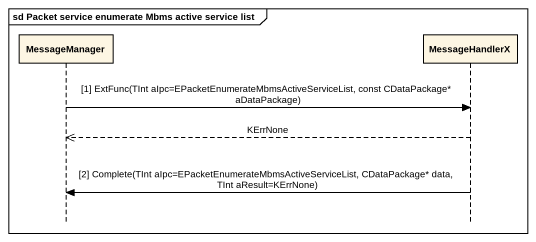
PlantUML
@startuml
mainframe sd Packet service enumerate Mbms active service list
hide footbox
participant MessageManager
participant MessageHandlerX

MessageManager -> MessageHandlerX : [1] ExtFunc(TInt aIpc=EPacketEnumerateMbmsActiveServiceList, const CDataPackage* aDataPackage)
MessageHandlerX -->> MessageManager : KErrNone
MessageHandlerX -> MessageManager : [2] Complete(TInt aIpc=EPacketEnumerateMbmsActiveServiceList, CDataPackage* data, TInt aResult=KErrNone)
@enduml
